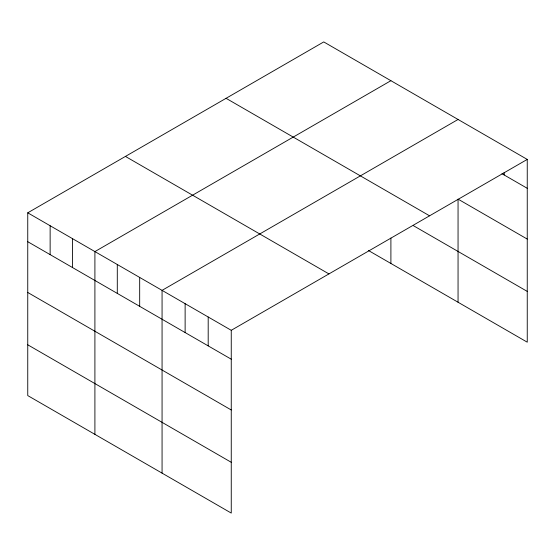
<?xml version="1.0" encoding="UTF-8"?>
<svg xmlns="http://www.w3.org/2000/svg" width="555" height="555" viewBox="0 0 555 555"><rect width="100%" height="100%" fill="white"/><g stroke="black" fill="none" stroke-linecap="round" stroke-linejoin="round"><path stroke-width="0.83" d="M27.75 212.815L231.255 330.308L231.255 513.077L27.75 395.583L27.75 212.815L323.745 41.923L527.25 159.417L527.25 342.185L368.513 250.541M390.9 80.697L94.905 251.588L94.905 434.357M458.055 119.471L162.067 290.362L162.067 473.124M231.255 330.308L527.25 159.417M501.956 173.701L527.25 188.305M527.25 239.08L458.055 199.134L458.055 302.232M226.065 98.318L429.57 215.812M413.288 225.607L527.25 291.403M125.43 156.42L328.935 273.913M27.75 241.702L231.255 359.196M27.75 292.478L231.255 409.972M27.75 344.801L231.255 462.294M504.183 172.439L504.183 174.985M390.9 238.074L390.9 263.465M208.194 316.995L208.194 345.876M185.127 303.675L185.127 332.563M139.68 277.438L139.68 306.318M117.292 264.513L117.292 293.394M72.525 238.664L72.525 267.552M50.137 225.739L50.137 254.627"/></g></svg>
